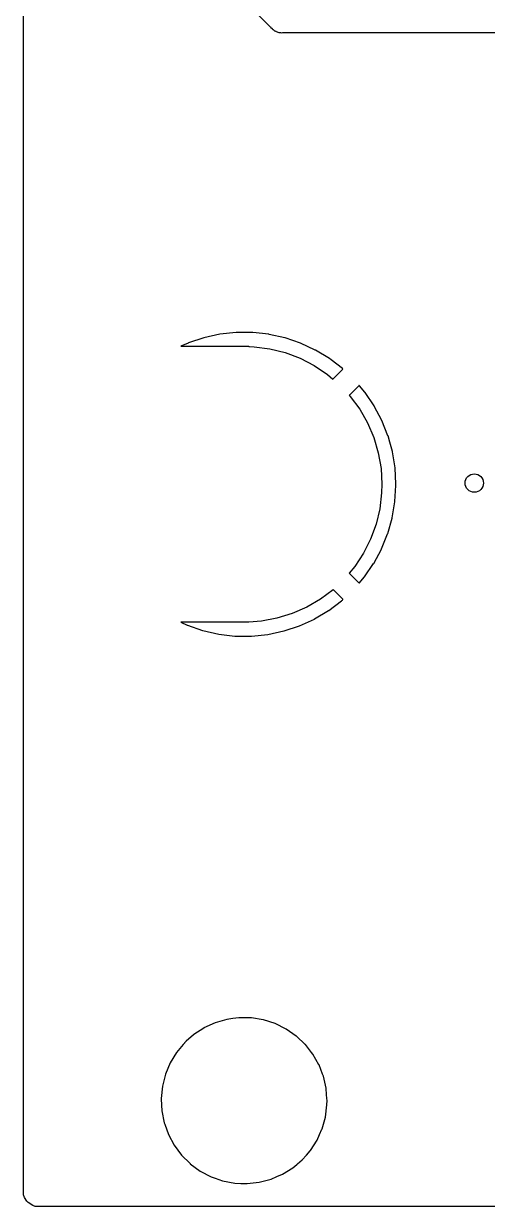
# Model space of a CAD drawing. Extents: x 0.04 to 2.01, y 0.04 to 5.04.
# Drawn here: x 0.037 to 0.435, y 0.037 to 1.05 of the extents above; entities that cross this region are included whole.
import ezdxf

# ---------------------------------------------------------------- set-up
doc = ezdxf.new("R2010")
doc.units = 0
doc.header["$MEASUREMENT"] = 0
doc.layers.add('BLACK', color=7, linetype='CONTINUOUS')

msp = doc.modelspace()

# ---------------------------------------------------------------- linework, layer by layer
at = {"layer": 'BLACK', "linetype": 'CONTINUOUS'}
for p, q in [((0.037421, 0.04722), (0.037421, 3.85916)), ((0.23795, 1.058), (0.248767, 1.04718)), ((0.248767, 1.04718), (0.248873, 1.04706)), ((0.248873, 1.04706), (0.24896, 1.04688)), ((0.24896, 1.04688), (0.249224, 1.04663)), ((0.249224, 1.04663), (0.250387, 1.04556)), ((0.250387, 1.04556), (0.250492, 1.04545)), ((0.250492, 1.04545), (0.251035, 1.04491)), ((0.251035, 1.04491), (0.251181, 1.04481)), ((0.251181, 1.04481), (0.251335, 1.04468)), ((0.251335, 1.04468), (0.252191, 1.04388)), ((0.252191, 1.04388), (0.252525, 1.04375)), ((0.252525, 1.04375), (0.252525, 1.04375)), ((0.252525, 1.04375), (0.252612, 1.04371)), ((0.252612, 1.04371), (0.253372, 1.04331)), ((0.253372, 1.04331), (0.253449, 1.04326)), ((0.253449, 1.04326), (0.253449, 1.04326)), ((0.253449, 1.04326), (0.253746, 1.04305)), ((0.253746, 1.04305), (0.254766, 1.04281)), ((0.254766, 1.04281), (0.25531, 1.04264)), ((0.25531, 1.04264), (0.256029, 1.04235)), ((0.256029, 1.04235), (0.256029, 1.04235)), ((0.256029, 1.04235), (0.256284, 1.04225)), ((0.256284, 1.04225), (0.256532, 1.04222)), ((0.256532, 1.04222), (0.256775, 1.04222)), ((0.256775, 1.04222), (0.257675, 1.04212)), ((0.257675, 1.04212), (0.257684, 1.04212)), ((0.257684, 1.04212), (0.257684, 1.04212)), ((0.257684, 1.04212), (0.258034, 1.04203)), ((0.258034, 1.04203), (0.259173, 1.04219)), ((0.259173, 1.04219), (0.259698, 1.04222)), ((0.259698, 1.04222), (0.634194, 1.04222)), ((0.191726, 0.780919), (0.17858, 0.77652)), ((0.191929, 0.780975), (0.191726, 0.780919)), ((0.205472, 0.783928), (0.191929, 0.780975)), ((0.205681, 0.783961), (0.205472, 0.783928)), ((0.219463, 0.785434), (0.205681, 0.783961)), ((0.219674, 0.785445), (0.219463, 0.785434)), ((0.233536, 0.785421), (0.219674, 0.785445)), ((0.233746, 0.785409), (0.233536, 0.785421)), ((0.247524, 0.783888), (0.233746, 0.785409)), ((0.247732, 0.783854), (0.247524, 0.783888)), ((0.261264, 0.780854), (0.247732, 0.783854)), ((0.261468, 0.780797), (0.261264, 0.780854)), ((0.274597, 0.776353), (0.261468, 0.780797)), ((0.178385, 0.776443), (0.172252, 0.773622)), ((0.172252, 0.773622), (0.230315, 0.773622)), ((0.17858, 0.77652), (0.178385, 0.776443)), ((0.230315, 0.773622), (0.230315, 0.773379)), ((0.230315, 0.773379), (0.235028, 0.773305)), ((0.235028, 0.773305), (0.24851, 0.77153)), ((0.24851, 0.77153), (0.261698, 0.768217)), ((0.274793, 0.776275), (0.274597, 0.776353)), ((0.287366, 0.770438), (0.274793, 0.776275)), ((0.287552, 0.770339), (0.287366, 0.770438)), ((0.299421, 0.763179), (0.287552, 0.770339)), ((0.261698, 0.768217), (0.274418, 0.763411)), ((0.274418, 0.763411), (0.286501, 0.757174)), ((0.299596, 0.763061), (0.299421, 0.763179)), ((0.30103, 0.761969), (0.299596, 0.763061)), ((0.310622, 0.754661), (0.30103, 0.761969)), ((0.286501, 0.757174), (0.297787, 0.74959)), ((0.297787, 0.74959), (0.302506, 0.74556)), ((0.302657, 0.74571), (0.310699, 0.753753)), ((0.310783, 0.754525), (0.310622, 0.754661)), ((0.310699, 0.753753), (0.310938, 0.754221)), ((0.310895, 0.754418), (0.310783, 0.754525)), ((0.31091, 0.754398), (0.310895, 0.754418)), ((0.310938, 0.754221), (0.31091, 0.754398)), ((0.302506, 0.74556), (0.302656, 0.74571)), ((0.302656, 0.74571), (0.302657, 0.74571)), ((0.32467, 0.739885), (0.316576, 0.73179)), ((0.324775, 0.739954), (0.32467, 0.739885)), ((0.324896, 0.739964), (0.324775, 0.739954)), ((0.325343, 0.739688), (0.324896, 0.739964)), ((0.329948, 0.734258), (0.325343, 0.739688)), ((0.316576, 0.73179), (0.316517, 0.731731)), ((0.316517, 0.731731), (0.317383, 0.730798)), ((0.317383, 0.730798), (0.325434, 0.719839)), ((0.330075, 0.73409), (0.329948, 0.734258)), ((0.337847, 0.722612), (0.330075, 0.73409)), ((0.325434, 0.719839), (0.332171, 0.708028)), ((0.337955, 0.722431), (0.337847, 0.722612)), ((0.344441, 0.710181), (0.337955, 0.722431)), ((0.34453, 0.709989), (0.344441, 0.710181)), ((0.349655, 0.697111), (0.34453, 0.709989)), ((0.332171, 0.708028), (0.337506, 0.69552)), ((0.337506, 0.69552), (0.341368, 0.682482)), ((0.349722, 0.69691), (0.349655, 0.697111)), ((0.351207, 0.691557), (0.349722, 0.69691)), ((0.353426, 0.683554), (0.351207, 0.691557)), ((0.341368, 0.682482), (0.343705, 0.669087)), ((0.353472, 0.683347), (0.353426, 0.683554)), ((0.355712, 0.669667), (0.353472, 0.683347)), ((0.343705, 0.669087), (0.344488, 0.655512)), ((0.355735, 0.669459), (0.355712, 0.669667)), ((0.356487, 0.655568), (0.355735, 0.669459)), ((0.344255, 0.648096), (0.342622, 0.634596)), ((0.344488, 0.655512), (0.344255, 0.648096)), ((0.355634, 0.640663), (0.356483, 0.654548)), ((0.356483, 0.654548), (0.356487, 0.65466)), ((0.35649, 0.655456), (0.356487, 0.655568)), ((0.356487, 0.65466), (0.35649, 0.655456)), ((0.353274, 0.626789), (0.35561, 0.640453)), ((0.35561, 0.640453), (0.355634, 0.640663)), ((0.342622, 0.634596), (0.339447, 0.621374)), ((0.339447, 0.621374), (0.334774, 0.608605)), ((0.34943, 0.613253), (0.353228, 0.626584)), ((0.353228, 0.626584), (0.353274, 0.626789)), ((0.334774, 0.608605), (0.328664, 0.596457)), ((0.344147, 0.600211), (0.349362, 0.613054)), ((0.349362, 0.613054), (0.34943, 0.613253)), ((0.337485, 0.587815), (0.344057, 0.60002)), ((0.344057, 0.60002), (0.344147, 0.600211)), ((0.328664, 0.596457), (0.321199, 0.585092)), ((0.329524, 0.576212), (0.337375, 0.587635)), ((0.337375, 0.587635), (0.337485, 0.587815)), ((0.321199, 0.585092), (0.316426, 0.579383)), ((0.316426, 0.579383), (0.316575, 0.579234)), ((0.316575, 0.579234), (0.316576, 0.579233)), ((0.316576, 0.579233), (0.324506, 0.571303)), ((0.324506, 0.571303), (0.324974, 0.571065)), ((0.324974, 0.571065), (0.325101, 0.571085)), ((0.325101, 0.571085), (0.32519, 0.571155)), ((0.32519, 0.571155), (0.329396, 0.576045)), ((0.329396, 0.576045), (0.329524, 0.576212)), ((0.291739, 0.557135), (0.279999, 0.550275)), ((0.302613, 0.5653), (0.291739, 0.557135)), ((0.302643, 0.565328), (0.302613, 0.5653)), ((0.302656, 0.565314), (0.302643, 0.565328)), ((0.310866, 0.557104), (0.302656, 0.565314)), ((0.302656, 0.565314), (0.302656, 0.565314)), ((0.310656, 0.556442), (0.310909, 0.556902)), ((0.310888, 0.557073), (0.310866, 0.557104)), ((0.310909, 0.556902), (0.310888, 0.557073)), ((0.279999, 0.550275), (0.267548, 0.544809)), ((0.286749, 0.54026), (0.298668, 0.547337)), ((0.298668, 0.547337), (0.298843, 0.547454)), ((0.298843, 0.547454), (0.309928, 0.555777)), ((0.309928, 0.555777), (0.310089, 0.555912)), ((0.310089, 0.555912), (0.310656, 0.556442)), ((0.230315, 0.537402), (0.172241, 0.537402)), ((0.172241, 0.537402), (0.177541, 0.534919)), ((0.241181, 0.538333), (0.230315, 0.537592)), ((0.230315, 0.537592), (0.230315, 0.537402)), ((0.254551, 0.540811), (0.241181, 0.538333)), ((0.267548, 0.544809), (0.254551, 0.540811)), ((0.273949, 0.534414), (0.286563, 0.540162)), ((0.286563, 0.540162), (0.286749, 0.54026)), ((0.177541, 0.534919), (0.177737, 0.53484)), ((0.177737, 0.53484), (0.190851, 0.53035)), ((0.190851, 0.53035), (0.191054, 0.530293)), ((0.191054, 0.530293), (0.204577, 0.527245)), ((0.204577, 0.527245), (0.204784, 0.52721)), ((0.204784, 0.52721), (0.218557, 0.525641)), ((0.232839, 0.525566), (0.246628, 0.526991)), ((0.246628, 0.526991), (0.246835, 0.527024)), ((0.246835, 0.527024), (0.260389, 0.529929)), ((0.260389, 0.529929), (0.260592, 0.529985)), ((0.260592, 0.529985), (0.273753, 0.534337)), ((0.273753, 0.534337), (0.273949, 0.534414)), ((0.218557, 0.525641), (0.218767, 0.525628)), ((0.218767, 0.525628), (0.232629, 0.525556)), ((0.232629, 0.525556), (0.232839, 0.525566)), ((0.201484, 0.194536), (0.191915, 0.190125)), ((0.211599, 0.197484), (0.201484, 0.194536)), ((0.216819, 0.198194), (0.211599, 0.197484)), ((0.221895, 0.198885), (0.216819, 0.198194)), ((0.221896, 0.198885), (0.221895, 0.198885)), ((0.222038, 0.198905), (0.221896, 0.198885)), ((0.22849, 0.19882), (0.222038, 0.198905)), ((0.232429, 0.198769), (0.22849, 0.19882)), ((0.232573, 0.198767), (0.232429, 0.198769)), ((0.232716, 0.198744), (0.232573, 0.198767)), ((0.24283, 0.197097), (0.232716, 0.198744)), ((0.232716, 0.198744), (0.232716, 0.198744)), ((0.24283, 0.197096), (0.24283, 0.197097)), ((0.242972, 0.197073), (0.24283, 0.197096)), ((0.253007, 0.193861), (0.242972, 0.197073)), ((0.262456, 0.189201), (0.253007, 0.193861)), ((0.182997, 0.184252), (0.176828, 0.178746)), ((0.183104, 0.184348), (0.182997, 0.184252)), ((0.182997, 0.184252), (0.182997, 0.184252)), ((0.183225, 0.184427), (0.183104, 0.184348)), ((0.191795, 0.190046), (0.183225, 0.184427)), ((0.191915, 0.190125), (0.191795, 0.190046)), ((0.191795, 0.190046), (0.191795, 0.190046)), ((0.271113, 0.183196), (0.262456, 0.189201)), ((0.271218, 0.183097), (0.271113, 0.183196)), ((0.278682, 0.176076), (0.271218, 0.183097)), ((0.174117, 0.175977), (0.168507, 0.169232)), ((0.175152, 0.177221), (0.174117, 0.175977)), ((0.175244, 0.177332), (0.175152, 0.177221)), ((0.175152, 0.177221), (0.175152, 0.177221)), ((0.176828, 0.178746), (0.175244, 0.177332)), ((0.278787, 0.175977), (0.278682, 0.176076)), ((0.278682, 0.176076), (0.278682, 0.176076)), ((0.278877, 0.175863), (0.278787, 0.175977)), ((0.284202, 0.169108), (0.278877, 0.175863)), ((0.168507, 0.169232), (0.163041, 0.160224)), ((0.28531, 0.167703), (0.284202, 0.169108)), ((0.290538, 0.158555), (0.28531, 0.167703)), ((0.163041, 0.160224), (0.158967, 0.150508)), ((0.29059, 0.158421), (0.290538, 0.158555)), ((0.293615, 0.150642), (0.29059, 0.158421)), ((0.158967, 0.150508), (0.156373, 0.140296)), ((0.294356, 0.148736), (0.293615, 0.150642)), ((0.296682, 0.13846), (0.294356, 0.148736)), ((0.156373, 0.140296), (0.155318, 0.129814)), ((0.296692, 0.138316), (0.296682, 0.13846)), ((0.296692, 0.138316), (0.296692, 0.138316)), ((0.297066, 0.133284), (0.296692, 0.138316)), ((0.297324, 0.129814), (0.297066, 0.133284)), ((0.155318, 0.129814), (0.155342, 0.129299)), ((0.155342, 0.129299), (0.155823, 0.11929)), ((0.296036, 0.113781), (0.297365, 0.124232)), ((0.297463, 0.127953), (0.297324, 0.129814)), ((0.297365, 0.124232), (0.297463, 0.127953)), ((0.155823, 0.11929), (0.157879, 0.108956)), ((0.293176, 0.10364), (0.296036, 0.113781)), ((0.157879, 0.108956), (0.157927, 0.10882)), ((0.157927, 0.10882), (0.157928, 0.10882)), ((0.157928, 0.10882), (0.158341, 0.10767)), ((0.158341, 0.10767), (0.161439, 0.09904)), ((0.291103, 0.09904), (0.293116, 0.103509)), ((0.293116, 0.103509), (0.293176, 0.10364)), ((0.293116, 0.103509), (0.293116, 0.103509)), ((0.161439, 0.09904), (0.166426, 0.089759)), ((0.283149, 0.085173), (0.288848, 0.094034)), ((0.288848, 0.094034), (0.291103, 0.09904)), ((0.166426, 0.089759), (0.17273, 0.081317)), ((0.17273, 0.081317), (0.172833, 0.081215)), ((0.172833, 0.081215), (0.180052, 0.074058)), ((0.276202, 0.077252), (0.279767, 0.081317)), ((0.279767, 0.081317), (0.283053, 0.085064)), ((0.283053, 0.085064), (0.283149, 0.085173)), ((0.283053, 0.085064), (0.283053, 0.085064)), ((0.180052, 0.074058), (0.180212, 0.0739)), ((0.180212, 0.0739), (0.188709, 0.06767)), ((0.26816, 0.070444), (0.271465, 0.073242)), ((0.271465, 0.073242), (0.272242, 0.0739)), ((0.272242, 0.0739), (0.276202, 0.077252)), ((0.188709, 0.06767), (0.198033, 0.062764)), ((0.198033, 0.062764), (0.19817, 0.062716)), ((0.19817, 0.062716), (0.19817, 0.062716)), ((0.19817, 0.062716), (0.201651, 0.061501)), ((0.201651, 0.061501), (0.20798, 0.05929)), ((0.249521, 0.060741), (0.249654, 0.060798)), ((0.249654, 0.060798), (0.254386, 0.062831)), ((0.249654, 0.060798), (0.249654, 0.060798)), ((0.254386, 0.062831), (0.259201, 0.0649)), ((0.259201, 0.0649), (0.259324, 0.064976)), ((0.259324, 0.064976), (0.268037, 0.070368)), ((0.259324, 0.064976), (0.259324, 0.064976)), ((0.268037, 0.070368), (0.268038, 0.070368)), ((0.268038, 0.070368), (0.26816, 0.070444)), ((0.20798, 0.05929), (0.218331, 0.057325)), ((0.218331, 0.057325), (0.223595, 0.057118)), ((0.223595, 0.057118), (0.228714, 0.056917)), ((0.228714, 0.056917), (0.228714, 0.056917)), ((0.228714, 0.056917), (0.228859, 0.056911)), ((0.228859, 0.056911), (0.234239, 0.057501)), ((0.234239, 0.057501), (0.239189, 0.058043)), ((0.239189, 0.058043), (0.239332, 0.058058)), ((0.239189, 0.058043), (0.239189, 0.058043)), ((0.239332, 0.058058), (0.249521, 0.060741)), ((0.038031, 0.045127), (0.037421, 0.04722)), ((0.040162, 0.041778), (0.038031, 0.045127)), ((0.041343, 0.040592), (0.040162, 0.041778)), ((0.045312, 0.03804), (0.041343, 0.040592)), ((0.04742, 0.037421), (0.045312, 0.03804)), ((1.99892, 0.037421), (0.04742, 0.037421))]:
    msp.add_line(p, q, dxfattribs=at)
at = {"layer": 'BLACK'}
msp.add_circle((0.423622, 0.656555), 0.007874, dxfattribs=at)

doc.saveas('drawing.dxf')
